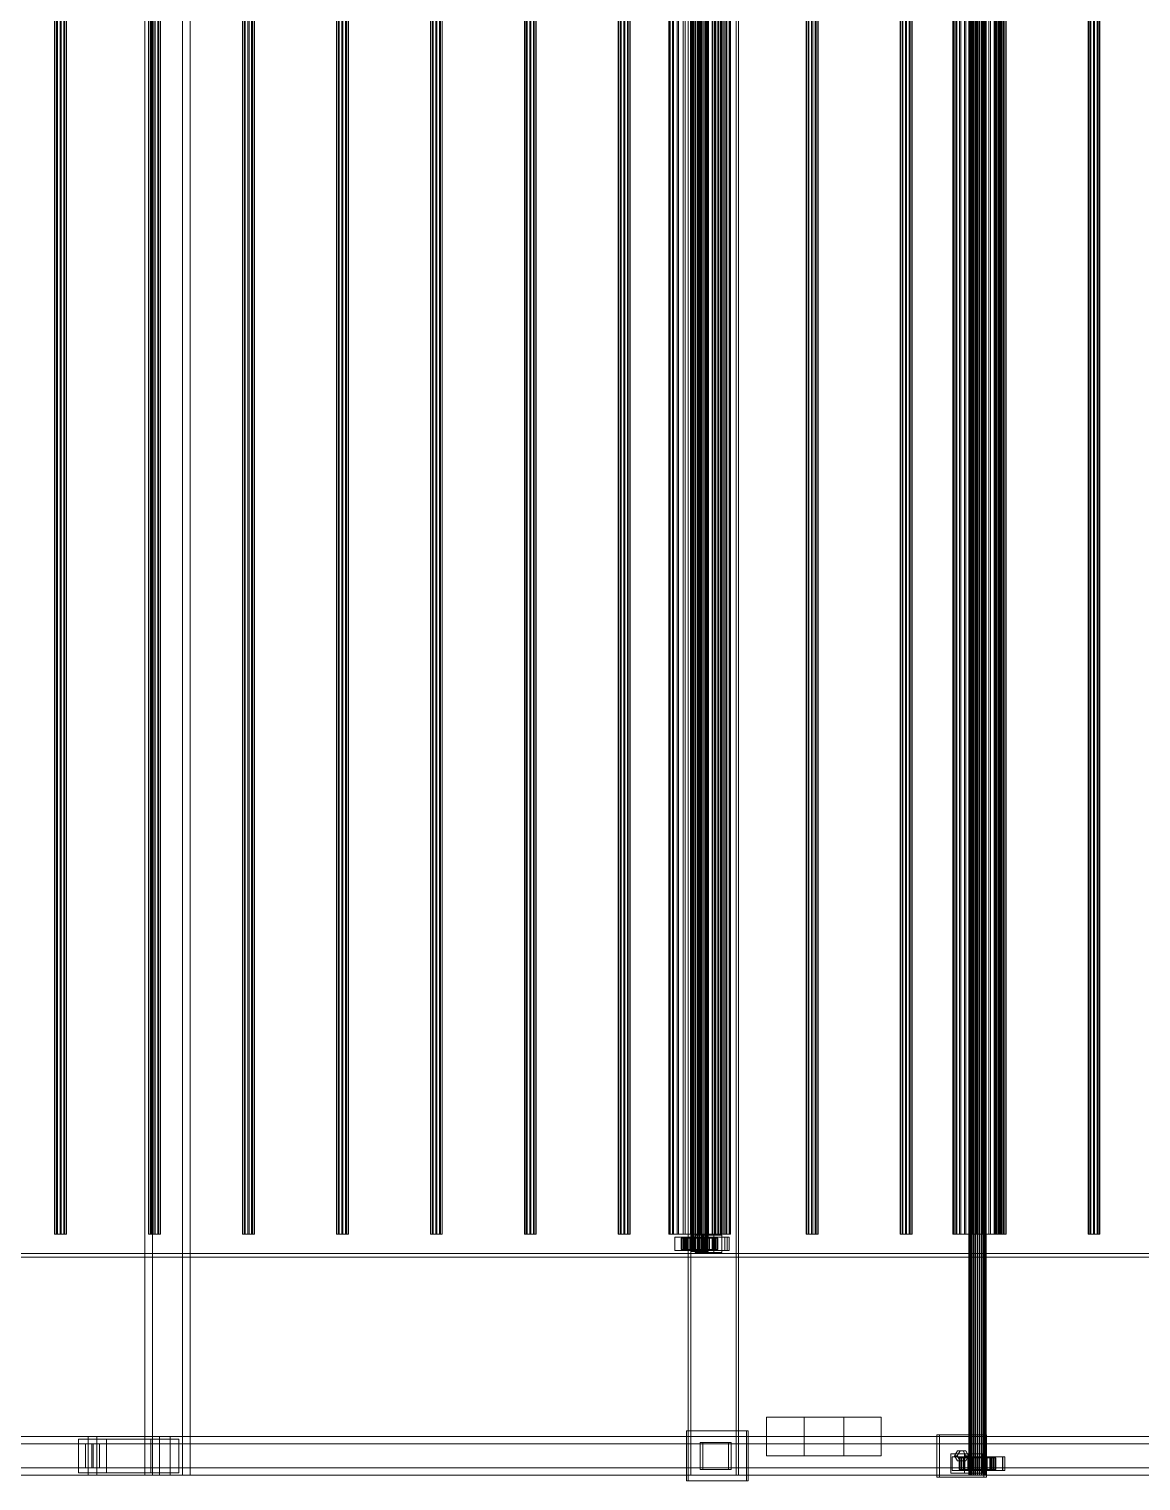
# Model space of a CAD drawing. Header units: millimetres. Extents: x -1970 to 59977, y -65068 to 6837.
# Drawn here: x 30891 to 32044, y -19506 to -18000 of the extents above; entities that cross this region are included whole.
import ezdxf

# ---------------------------------------------------------------- set-up
doc = ezdxf.new("R2010")
doc.units = ezdxf.units.MM
doc.layers.add('superior_C03', color=7, linetype='Continuous', lineweight=0)

msp = doc.modelspace()

# ---------------------------------------------------------------- linework, layer by layer
at = {"layer": 'superior_C03'}
for p, q in [((31010.966, -16500), (31010.966, -19500)), ((31018.826, -19500), (31018.826, -16500)), ((31049.944, -19500), (31049.944, -16500)), ((31057.805, -16500), (31057.805, -19500)), ((31574.598, -16500), (31574.598, -19500)), ((31577.293, -19500), (31577.293, -16500)), ((31624.101, -19500), (31624.101, -16500)), ((31626.796, -16500), (31626.796, -19500)), ((31865.5, -19500), (31865.5, -16500)), ((31865.724, -19500), (31865.724, -16500)), ((31865.889, -19500), (31865.889, -16500)), ((31866.546, -19500), (31866.546, -16500)), ((31866.864, -19500), (31866.864, -16500)), ((31867.91, -19500), (31867.91, -16500)), ((31868.359, -19500), (31868.359, -16500)), ((31869.722, -19500), (31869.722, -16500)), ((31870.272, -19500), (31870.272, -16500)), ((31871.86, -19500), (31871.86, -16500)), ((31872.473, -19500), (31872.473, -16500)), ((31874.177, -19500), (31874.177, -16500)), ((31874.812, -19500), (31874.812, -16500)), ((31876.515, -19500), (31876.515, -16500)), ((31877.129, -19500), (31877.129, -16500)), ((31878.716, -19500), (31878.716, -16500)), ((31879.266, -19500), (31879.266, -16500)), ((31880.63, -19500), (31880.63, -16500)), ((31881.079, -19500), (31881.079, -16500)), ((31882.125, -19500), (31882.125, -16500)), ((31882.442, -19500), (31882.442, -16500)), ((31883.1, -19500), (31883.1, -16500)), ((31883.264, -16500), (31883.264, -19500)), ((31883.489, -19500), (31883.489, -16500)), ((31577.33, -19268), (31577.33, -16732)), ((31577.554, -19268), (31577.554, -16732)), ((31577.718, -19268), (31577.718, -16732)), ((31578.376, -19268), (31578.376, -16732)), ((31578.694, -19268), (31578.694, -16732)), ((31579.74, -19268), (31579.74, -16732)), ((31580.189, -19268), (31580.189, -16732)), ((31581.552, -19268), (31581.552, -16732)), ((31582.102, -19268), (31582.102, -16732)), ((31583.69, -19268), (31583.69, -16732)), ((31584.303, -19268), (31584.303, -16732)), ((31586.007, -19268), (31586.007, -16732)), ((31586.642, -19268), (31586.642, -16732)), ((31588.345, -19268), (31588.345, -16732)), ((31588.959, -19268), (31588.959, -16732)), ((31590.546, -19268), (31590.546, -16732)), ((31591.096, -19268), (31591.096, -16732)), ((31592.46, -19268), (31592.46, -16732)), ((31592.909, -19268), (31592.909, -16732)), ((31593.955, -19268), (31593.955, -16732)), ((31594.272, -19268), (31594.272, -16732)), ((31594.93, -19268), (31594.93, -16732)), ((31595.094, -16732), (31595.094, -19268)), ((31595.319, -19268), (31595.319, -16732)), ((30917.291, -16750), (30917.291, -19250)), ((30917.634, -16750), (30917.634, -19250)), ((30919.311, -16750), (30919.311, -19250)), ((30920.21, -16750), (30920.21, -19250)), ((30922.923, -16750), (30922.923, -19250)), ((30924.034, -16750), (30924.034, -19250)), ((30926.747, -16750), (30926.747, -19250)), ((30927.646, -16750), (30927.646, -19250)), ((30929.323, -16750), (30929.323, -19250)), ((30929.666, -19250), (30929.666, -16750)), ((31014.736, -16750), (31014.736, -19250)), ((31015.08, -16750), (31015.08, -19250)), ((31016.756, -16750), (31016.756, -19250)), ((31017.656, -16750), (31017.656, -19250)), ((31020.368, -16750), (31020.368, -19250)), ((31021.48, -16750), (31021.48, -19250)), ((31024.192, -16750), (31024.192, -19250)), ((31025.092, -16750), (31025.092, -19250)), ((31026.768, -16750), (31026.768, -19250)), ((31027.112, -19250), (31027.112, -16750)), ((31112.182, -16750), (31112.182, -19250)), ((31112.525, -16750), (31112.525, -19250)), ((31114.202, -16750), (31114.202, -19250)), ((31115.101, -16750), (31115.101, -19250)), ((31117.814, -16750), (31117.814, -19250)), ((31118.926, -16750), (31118.926, -19250)), ((31121.638, -16750), (31121.638, -19250)), ((31122.538, -16750), (31122.538, -19250)), ((31124.214, -16750), (31124.214, -19250)), ((31124.558, -19250), (31124.558, -16750)), ((31209.628, -16750), (31209.628, -19250)), ((31209.971, -16750), (31209.971, -19250)), ((31211.648, -16750), (31211.648, -19250)), ((31212.547, -16750), (31212.547, -19250)), ((31215.259, -16750), (31215.259, -19250)), ((31216.371, -16750), (31216.371, -19250)), ((31219.084, -16750), (31219.084, -19250)), ((31219.983, -16750), (31219.983, -19250)), ((31221.66, -16750), (31221.66, -19250)), ((31222.003, -19250), (31222.003, -16750)), ((31307.073, -16750), (31307.073, -19250)), ((31307.417, -16750), (31307.417, -19250)), ((31309.093, -16750), (31309.093, -19250)), ((31309.993, -16750), (31309.993, -19250)), ((31312.705, -16750), (31312.705, -19250)), ((31313.817, -16750), (31313.817, -19250)), ((31316.529, -16750), (31316.529, -19250)), ((31317.429, -16750), (31317.429, -19250)), ((31319.105, -16750), (31319.105, -19250)), ((31319.449, -19250), (31319.449, -16750)), ((31404.519, -16750), (31404.519, -19250)), ((31404.862, -16750), (31404.862, -19250)), ((31406.539, -16750), (31406.539, -19250)), ((31407.438, -16750), (31407.438, -19250)), ((31410.151, -16750), (31410.151, -19250)), ((31411.263, -16750), (31411.263, -19250)), ((31413.975, -16750), (31413.975, -19250)), ((31414.874, -16750), (31414.874, -19250)), ((31416.551, -16750), (31416.551, -19250)), ((31416.894, -19250), (31416.894, -16750)), ((31501.965, -16750), (31501.965, -19250)), ((31502.308, -16750), (31502.308, -19250)), ((31503.984, -16750), (31503.984, -19250)), ((31504.884, -16750), (31504.884, -19250)), ((31507.596, -16750), (31507.596, -19250)), ((31508.708, -16750), (31508.708, -19250)), ((31511.421, -16750), (31511.421, -19250)), ((31512.32, -16750), (31512.32, -19250)), ((31513.997, -16750), (31513.997, -19250)), ((31514.34, -19250), (31514.34, -16750)), ((31554.344, -19250), (31554.344, -16750)), ((31555.142, -19250), (31555.142, -16750)), ((31555.726, -19250), (31555.726, -16750)), ((31558.064, -19250), (31558.064, -16750)), ((31559.193, -19250), (31559.193, -16750)), ((31562.913, -19250), (31562.913, -16750)), ((31564.509, -19250), (31564.509, -16750)), ((31569.356, -19250), (31569.356, -16750)), ((31571.312, -19250), (31571.312, -16750)), ((31576.957, -19250), (31576.957, -16750)), ((31579.138, -19250), (31579.138, -16750)), ((31585.195, -19250), (31585.195, -16750)), ((31587.453, -19250), (31587.453, -16750)), ((31593.511, -19250), (31593.511, -16750)), ((31595.692, -19250), (31595.692, -16750)), ((31599.41, -16750), (31599.41, -19250)), ((31599.754, -16750), (31599.754, -19250)), ((31601.336, -19250), (31601.336, -16750)), ((31601.43, -16750), (31601.43, -19250)), ((31602.33, -16750), (31602.33, -19250)), ((31603.292, -19250), (31603.292, -16750)), ((31605.042, -16750), (31605.042, -19250)), ((31606.154, -16750), (31606.154, -19250)), ((31608.139, -19250), (31608.139, -16750)), ((31608.866, -16750), (31608.866, -19250)), ((31609.736, -19250), (31609.736, -16750)), ((31609.766, -16750), (31609.766, -19250)), ((31611.442, -16750), (31611.442, -19250)), ((31611.786, -19250), (31611.786, -16750)), ((31613.455, -19250), (31613.455, -16750)), ((31614.584, -19250), (31614.584, -16750)), ((31616.922, -19250), (31616.922, -16750)), ((31617.507, -16750), (31617.507, -19250)), ((31618.304, -19250), (31618.304, -16750)), ((31696.856, -16750), (31696.856, -19250)), ((31697.199, -16750), (31697.199, -19250)), ((31698.876, -16750), (31698.876, -19250)), ((31699.775, -16750), (31699.775, -19250)), ((31702.488, -16750), (31702.488, -19250)), ((31703.599, -16750), (31703.599, -19250)), ((31706.312, -16750), (31706.312, -19250)), ((31707.211, -16750), (31707.211, -19250)), ((31708.888, -16750), (31708.888, -19250)), ((31709.231, -19250), (31709.231, -16750)), ((31794.301, -16750), (31794.301, -19250)), ((31794.645, -16750), (31794.645, -19250)), ((31796.321, -16750), (31796.321, -19250)), ((31797.221, -16750), (31797.221, -19250)), ((31799.933, -16750), (31799.933, -19250)), ((31801.045, -16750), (31801.045, -19250)), ((31803.758, -16750), (31803.758, -19250)), ((31804.657, -16750), (31804.657, -19250)), ((31806.334, -16750), (31806.334, -19250)), ((31806.677, -19250), (31806.677, -16750)), ((31849.11, -19250), (31849.11, -16750)), ((31849.743, -19250), (31849.743, -16750)), ((31850.207, -19250), (31850.207, -16750)), ((31852.063, -19250), (31852.063, -16750)), ((31852.959, -19250), (31852.959, -16750)), ((31855.911, -19250), (31855.911, -16750)), ((31857.179, -19250), (31857.179, -16750)), ((31861.026, -19250), (31861.026, -16750)), ((31862.578, -19250), (31862.578, -16750)), ((31867.059, -19250), (31867.059, -16750)), ((31868.79, -19250), (31868.79, -16750)), ((31873.598, -19250), (31873.598, -16750)), ((31875.39, -19250), (31875.39, -16750)), ((31880.199, -19250), (31880.199, -16750)), ((31881.93, -19250), (31881.93, -16750)), ((31886.41, -19250), (31886.41, -16750)), ((31887.963, -19250), (31887.963, -16750)), ((31891.747, -16750), (31891.747, -19250)), ((31891.81, -19250), (31891.81, -16750)), ((31892.091, -16750), (31892.091, -19250)), ((31893.077, -19250), (31893.077, -16750)), ((31893.767, -16750), (31893.767, -19250)), ((31894.667, -16750), (31894.667, -19250)), ((31896.03, -19250), (31896.03, -16750)), ((31896.926, -19250), (31896.926, -16750)), ((31897.379, -16750), (31897.379, -19250)), ((31898.491, -16750), (31898.491, -19250)), ((31898.782, -19250), (31898.782, -16750)), ((31899.245, -16750), (31899.245, -19250)), ((31899.878, -19250), (31899.878, -16750)), ((31901.203, -16750), (31901.203, -19250)), ((31902.103, -16750), (31902.103, -19250)), ((31903.779, -16750), (31903.779, -19250)), ((31904.123, -19250), (31904.123, -16750)), ((31989.193, -16750), (31989.193, -19250)), ((31989.536, -16750), (31989.536, -19250)), ((31991.213, -16750), (31991.213, -19250)), ((31992.112, -16750), (31992.112, -19250)), ((31994.825, -16750), (31994.825, -19250)), ((31995.936, -16750), (31995.936, -19250)), ((31998.649, -16750), (31998.649, -19250)), ((31999.548, -16750), (31999.548, -19250)), ((32001.225, -16750), (32001.225, -19250)), ((32001.568, -19250), (32001.568, -16750)), ((30917.634, -19250), (30917.291, -19250)), ((30917.291, -19250), (30919.311, -19250)), ((30920.21, -19250), (30917.634, -19250)), ((30919.311, -19250), (30922.923, -19250)), ((30924.034, -19250), (30920.21, -19250)), ((30922.923, -19250), (30926.747, -19250)), ((30927.646, -19250), (30924.034, -19250)), ((30926.747, -19250), (30929.323, -19250)), ((30929.666, -19250), (30927.646, -19250)), ((30929.323, -19250), (30929.666, -19250)), ((31015.08, -19250), (31014.736, -19250)), ((31014.736, -19250), (31016.756, -19250)), ((31017.656, -19250), (31015.08, -19250)), ((31016.756, -19250), (31020.368, -19250)), ((31021.48, -19250), (31017.656, -19250)), ((31020.368, -19250), (31024.192, -19250)), ((31025.092, -19250), (31021.48, -19250)), ((31024.192, -19250), (31026.768, -19250)), ((31027.112, -19250), (31025.092, -19250)), ((31026.768, -19250), (31027.112, -19250)), ((31112.525, -19250), (31112.182, -19250)), ((31112.182, -19250), (31114.202, -19250)), ((31115.101, -19250), (31112.525, -19250)), ((31114.202, -19250), (31117.814, -19250)), ((31118.926, -19250), (31115.101, -19250)), ((31117.814, -19250), (31121.638, -19250)), ((31122.538, -19250), (31118.926, -19250)), ((31121.638, -19250), (31124.214, -19250)), ((31124.558, -19250), (31122.538, -19250)), ((31124.214, -19250), (31124.558, -19250)), ((31209.971, -19250), (31209.628, -19250)), ((31209.628, -19250), (31211.648, -19250)), ((31212.547, -19250), (31209.971, -19250)), ((31211.648, -19250), (31215.259, -19250)), ((31216.371, -19250), (31212.547, -19250)), ((31215.259, -19250), (31219.084, -19250)), ((31219.983, -19250), (31216.371, -19250)), ((31219.084, -19250), (31221.66, -19250)), ((31222.003, -19250), (31219.983, -19250)), ((31221.66, -19250), (31222.003, -19250)), ((31307.417, -19250), (31307.073, -19250)), ((31307.073, -19250), (31309.093, -19250)), ((31309.993, -19250), (31307.417, -19250)), ((31309.093, -19250), (31312.705, -19250)), ((31313.817, -19250), (31309.993, -19250)), ((31312.705, -19250), (31316.529, -19250)), ((31317.429, -19250), (31313.817, -19250)), ((31316.529, -19250), (31319.105, -19250)), ((31319.449, -19250), (31317.429, -19250)), ((31319.105, -19250), (31319.449, -19250)), ((31404.862, -19250), (31404.519, -19250)), ((31404.519, -19250), (31406.539, -19250)), ((31407.438, -19250), (31404.862, -19250)), ((31406.539, -19250), (31410.151, -19250)), ((31411.263, -19250), (31407.438, -19250)), ((31410.151, -19250), (31413.975, -19250)), ((31414.874, -19250), (31411.263, -19250)), ((31413.975, -19250), (31416.551, -19250)), ((31416.894, -19250), (31414.874, -19250)), ((31416.551, -19250), (31416.894, -19250)), ((31502.308, -19250), (31501.965, -19250)), ((31501.965, -19250), (31503.984, -19250)), ((31504.884, -19250), (31502.308, -19250)), ((31503.984, -19250), (31507.596, -19250)), ((31508.708, -19250), (31504.884, -19250)), ((31507.596, -19250), (31511.421, -19250)), ((31512.32, -19250), (31508.708, -19250)), ((31511.421, -19250), (31513.997, -19250)), ((31514.34, -19250), (31512.32, -19250)), ((31513.997, -19250), (31514.34, -19250)), ((31555.142, -19250), (31554.344, -19250)), ((31554.344, -19250), (31555.726, -19250)), ((31558.064, -19250), (31555.142, -19250)), ((31555.726, -19250), (31559.193, -19250)), ((31562.913, -19250), (31558.064, -19250)), ((31559.193, -19250), (31564.509, -19250)), ((31570.44, -19253), (31560.695, -19253)), ((31560.695, -19253), (31560.695, -19267)), ((31571.475, -19253), (31560.695, -19253)), ((31569.356, -19250), (31562.913, -19250)), ((31564.509, -19250), (31571.312, -19250)), ((31568.157, -19254), (31567.336, -19254)), ((31567.336, -19254), (31577.33, -19254)), ((31567.336, -19266), (31567.336, -19254)), ((31567.336, -19254), (31567.81, -19254)), ((31567.81, -19254), (31577.554, -19254)), ((31567.81, -19266), (31567.81, -19254)), ((31567.81, -19254), (31569.545, -19254)), ((31614.876, -19253), (31568.103, -19253)), ((31568.103, -19253), (31568.103, -19267)), ((31570.348, -19253), (31568.103, -19253)), ((31570.215, -19254), (31568.157, -19254)), ((31568.157, -19254), (31577.718, -19254)), ((31568.157, -19266), (31568.157, -19254)), ((31576.957, -19250), (31569.356, -19250)), ((31569.545, -19254), (31578.376, -19254)), ((31569.545, -19266), (31569.545, -19254)), ((31569.545, -19254), (31572.424, -19254)), ((31573.372, -19254), (31570.215, -19254)), ((31570.215, -19254), (31578.694, -19254)), ((31570.215, -19266), (31570.215, -19254)), ((31570.348, -19267), (31570.348, -19253)), ((31570.348, -19253), (31617.122, -19253)), ((31570.44, -19267), (31570.44, -19253)), ((31570.44, -19253), (31581.22, -19253)), ((31571.312, -19250), (31579.138, -19250)), ((31571.475, -19267), (31571.475, -19253)), ((31571.475, -19253), (31581.22, -19253)), ((31572.424, -19254), (31579.74, -19254)), ((31572.424, -19266), (31572.424, -19254)), ((31572.424, -19254), (31576.25, -19254)), ((31577.411, -19254), (31573.372, -19254)), ((31573.372, -19254), (31580.189, -19254)), ((31573.372, -19266), (31573.372, -19254)), ((31576.25, -19254), (31581.552, -19254)), ((31576.25, -19266), (31576.25, -19254)), ((31576.25, -19254), (31580.762, -19254)), ((31585.195, -19250), (31576.957, -19250)), ((31577.33, -19254), (31577.718, -19254)), ((31577.33, -19254), (31577.33, -19266)), ((31577.554, -19254), (31577.33, -19254)), ((31582.057, -19254), (31577.411, -19254)), ((31577.411, -19254), (31582.102, -19254)), ((31577.411, -19266), (31577.411, -19254)), ((31577.554, -19254), (31577.554, -19266)), ((31578.376, -19254), (31577.554, -19254)), ((31577.718, -19254), (31578.694, -19254)), ((31577.718, -19254), (31577.718, -19266)), ((31578.376, -19254), (31578.376, -19266)), ((31579.74, -19254), (31578.376, -19254)), ((31578.694, -19254), (31580.189, -19254)), ((31578.694, -19254), (31578.694, -19266)), ((31579.138, -19250), (31587.453, -19250)), ((31579.74, -19254), (31579.74, -19266)), ((31581.552, -19254), (31579.74, -19254)), ((31580.189, -19254), (31582.102, -19254)), ((31580.189, -19254), (31580.189, -19266)), ((31580.762, -19254), (31583.69, -19254)), ((31580.762, -19266), (31580.762, -19254)), ((31580.762, -19254), (31585.654, -19254)), ((31581.22, -19253), (31581.22, -19267)), ((31581.552, -19254), (31581.552, -19266)), ((31583.69, -19254), (31581.552, -19254)), ((31601.234, -19251), (31581.745, -19251)), ((31581.745, -19251), (31581.745, -19269)), ((31589.83, -19251), (31581.745, -19251)), ((31586.995, -19254), (31582.057, -19254)), ((31582.057, -19254), (31584.303, -19254)), ((31582.057, -19266), (31582.057, -19254)), ((31582.102, -19254), (31584.303, -19254)), ((31582.102, -19254), (31582.102, -19266)), ((31583.69, -19254), (31583.69, -19266)), ((31586.007, -19254), (31583.69, -19254)), ((31584.303, -19254), (31586.642, -19254)), ((31584.303, -19254), (31584.303, -19266)), ((31593.511, -19250), (31585.195, -19250)), ((31585.654, -19254), (31586.007, -19254)), ((31585.654, -19266), (31585.654, -19254)), ((31585.654, -19254), (31590.591, -19254)), ((31586.007, -19254), (31586.007, -19266)), ((31588.345, -19254), (31586.007, -19254)), ((31586.995, -19254), (31586.642, -19254)), ((31586.642, -19254), (31588.959, -19254)), ((31586.642, -19254), (31586.642, -19266)), ((31591.886, -19254), (31586.995, -19254)), ((31586.995, -19266), (31586.995, -19254)), ((31587.453, -19250), (31595.692, -19250)), ((31590.591, -19254), (31588.345, -19254)), ((31588.345, -19254), (31588.345, -19266)), ((31590.546, -19254), (31588.345, -19254)), ((31591.886, -19254), (31588.959, -19254)), ((31588.959, -19254), (31591.096, -19254)), ((31588.959, -19254), (31588.959, -19266)), ((31589.83, -19269), (31589.83, -19251)), ((31589.83, -19251), (31609.319, -19251)), ((31595.238, -19254), (31590.546, -19254)), ((31590.546, -19254), (31590.546, -19266)), ((31592.46, -19254), (31590.546, -19254)), ((31590.591, -19266), (31590.591, -19254)), ((31590.591, -19254), (31595.238, -19254)), ((31596.399, -19254), (31591.096, -19254)), ((31591.096, -19254), (31592.909, -19254)), ((31591.096, -19254), (31591.096, -19266)), ((31601.623, -19253), (31591.878, -19253)), ((31591.878, -19253), (31591.878, -19267)), ((31602.658, -19253), (31591.878, -19253)), ((31596.399, -19254), (31591.886, -19254)), ((31591.886, -19266), (31591.886, -19254)), ((31599.277, -19254), (31592.46, -19254)), ((31592.46, -19254), (31592.46, -19266)), ((31593.955, -19254), (31592.46, -19254)), ((31600.225, -19254), (31592.909, -19254)), ((31592.909, -19254), (31594.272, -19254)), ((31592.909, -19254), (31592.909, -19266)), ((31601.336, -19250), (31593.511, -19250)), ((31602.433, -19254), (31593.955, -19254)), ((31593.955, -19254), (31593.955, -19266)), ((31594.93, -19254), (31593.955, -19254)), ((31603.104, -19254), (31594.272, -19254)), ((31594.272, -19254), (31595.094, -19254)), ((31594.272, -19254), (31594.272, -19266)), ((31604.492, -19254), (31594.93, -19254)), ((31594.93, -19254), (31594.93, -19266)), ((31595.319, -19254), (31594.93, -19254)), ((31595.094, -19254), (31604.839, -19254)), ((31595.094, -19266), (31595.094, -19254)), ((31595.094, -19254), (31595.319, -19254)), ((31595.238, -19266), (31595.238, -19254)), ((31595.238, -19254), (31599.277, -19254)), ((31605.312, -19254), (31595.319, -19254)), ((31595.319, -19254), (31595.319, -19266)), ((31595.692, -19250), (31603.292, -19250)), ((31600.225, -19254), (31596.399, -19254)), ((31596.399, -19266), (31596.399, -19254)), ((31599.277, -19266), (31599.277, -19254)), ((31599.277, -19254), (31602.433, -19254)), ((31599.754, -19250), (31599.41, -19250)), ((31599.41, -19250), (31601.43, -19250)), ((31602.33, -19250), (31599.754, -19250)), ((31603.104, -19254), (31600.225, -19254)), ((31600.225, -19266), (31600.225, -19254)), ((31601.234, -19269), (31601.234, -19251)), ((31601.234, -19251), (31609.319, -19251)), ((31608.139, -19250), (31601.336, -19250)), ((31601.43, -19250), (31605.042, -19250)), ((31601.623, -19267), (31601.623, -19253)), ((31601.623, -19253), (31612.402, -19253)), ((31606.154, -19250), (31602.33, -19250)), ((31602.433, -19266), (31602.433, -19254)), ((31602.433, -19254), (31604.492, -19254)), ((31602.658, -19267), (31602.658, -19253)), ((31602.658, -19253), (31612.402, -19253)), ((31604.839, -19254), (31603.104, -19254)), ((31603.104, -19266), (31603.104, -19254)), ((31603.292, -19250), (31609.736, -19250)), ((31604.492, -19266), (31604.492, -19254)), ((31604.492, -19254), (31605.312, -19254)), ((31604.839, -19254), (31604.839, -19266)), ((31605.312, -19254), (31604.839, -19254)), ((31605.042, -19250), (31608.866, -19250)), ((31605.312, -19266), (31605.312, -19254)), ((31609.766, -19250), (31606.154, -19250)), ((31613.455, -19250), (31608.139, -19250)), ((31608.866, -19250), (31611.442, -19250)), ((31609.319, -19251), (31609.319, -19269)), ((31609.736, -19250), (31614.584, -19250)), ((31611.786, -19250), (31609.766, -19250)), ((31611.442, -19250), (31611.786, -19250)), ((31612.402, -19253), (31612.402, -19267)), ((31616.922, -19250), (31613.455, -19250)), ((31614.584, -19250), (31617.507, -19250)), ((31614.876, -19267), (31614.876, -19253)), ((31614.876, -19253), (31617.122, -19253)), ((31618.304, -19250), (31616.922, -19250)), ((31617.122, -19253), (31617.122, -19267)), ((31617.507, -19250), (31618.304, -19250)), ((31697.199, -19250), (31696.856, -19250)), ((31696.856, -19250), (31698.876, -19250)), ((31699.775, -19250), (31697.199, -19250)), ((31698.876, -19250), (31702.488, -19250)), ((31703.599, -19250), (31699.775, -19250)), ((31702.488, -19250), (31706.312, -19250)), ((31707.211, -19250), (31703.599, -19250)), ((31706.312, -19250), (31708.888, -19250)), ((31709.231, -19250), (31707.211, -19250)), ((31708.888, -19250), (31709.231, -19250)), ((31794.645, -19250), (31794.301, -19250)), ((31794.301, -19250), (31796.321, -19250)), ((31797.221, -19250), (31794.645, -19250)), ((31796.321, -19250), (31799.933, -19250)), ((31801.045, -19250), (31797.221, -19250)), ((31799.933, -19250), (31803.758, -19250)), ((31804.657, -19250), (31801.045, -19250)), ((31803.758, -19250), (31806.334, -19250)), ((31806.677, -19250), (31804.657, -19250)), ((31806.334, -19250), (31806.677, -19250)), ((31849.743, -19250), (31849.11, -19250)), ((31849.11, -19250), (31850.207, -19250)), ((31852.063, -19250), (31849.743, -19250)), ((31850.207, -19250), (31852.959, -19250)), ((31855.911, -19250), (31852.063, -19250)), ((31852.959, -19250), (31857.179, -19250)), ((31861.026, -19250), (31855.911, -19250)), ((31857.179, -19250), (31862.578, -19250)), ((31867.059, -19250), (31861.026, -19250)), ((31862.578, -19250), (31868.79, -19250)), ((31873.598, -19250), (31867.059, -19250)), ((31868.79, -19250), (31875.39, -19250)), ((31880.199, -19250), (31873.598, -19250)), ((31875.39, -19250), (31881.93, -19250)), ((31886.41, -19250), (31880.199, -19250)), ((31881.93, -19250), (31887.963, -19250)), ((31891.81, -19250), (31886.41, -19250)), ((31887.963, -19250), (31893.077, -19250)), ((31892.091, -19250), (31891.747, -19250)), ((31891.747, -19250), (31893.767, -19250)), ((31896.03, -19250), (31891.81, -19250)), ((31894.667, -19250), (31892.091, -19250)), ((31893.077, -19250), (31896.926, -19250)), ((31893.767, -19250), (31897.379, -19250)), ((31898.491, -19250), (31894.667, -19250)), ((31898.782, -19250), (31896.03, -19250)), ((31896.926, -19250), (31899.245, -19250)), ((31897.379, -19250), (31901.203, -19250)), ((31902.103, -19250), (31898.491, -19250)), ((31899.878, -19250), (31898.782, -19250)), ((31899.245, -19250), (31899.878, -19250)), ((31901.203, -19250), (31903.779, -19250)), ((31904.123, -19250), (31902.103, -19250)), ((31903.779, -19250), (31904.123, -19250)), ((31989.536, -19250), (31989.193, -19250)), ((31989.193, -19250), (31991.213, -19250)), ((31992.112, -19250), (31989.536, -19250)), ((31991.213, -19250), (31994.825, -19250)), ((31995.936, -19250), (31992.112, -19250)), ((31994.825, -19250), (31998.649, -19250)), ((31999.548, -19250), (31995.936, -19250)), ((31998.649, -19250), (32001.225, -19250)), ((32001.568, -19250), (31999.548, -19250)), ((32001.225, -19250), (32001.568, -19250)), ((38691.362, -19270), (27582.557, -19270)), ((27582.557, -19274), (38691.362, -19274)), ((27583.456, -19270), (38692.26, -19270)), ((27611.752, -19270), (38720.557, -19270)), ((38720.557, -19274), (27611.752, -19274)), ((31560.695, -19267), (31570.44, -19267)), ((31560.695, -19267), (31571.475, -19267)), ((31577.33, -19266), (31567.336, -19266)), ((31567.336, -19266), (31568.157, -19266)), ((31567.81, -19266), (31567.336, -19266)), ((31577.554, -19266), (31567.81, -19266)), ((31569.545, -19266), (31567.81, -19266)), ((31568.103, -19267), (31614.876, -19267)), ((31568.103, -19267), (31570.348, -19267)), ((31577.718, -19266), (31568.157, -19266)), ((31568.157, -19266), (31570.215, -19266)), ((31578.376, -19266), (31569.545, -19266)), ((31572.424, -19266), (31569.545, -19266)), ((31578.694, -19266), (31570.215, -19266)), ((31570.215, -19266), (31573.372, -19266)), ((31617.122, -19267), (31570.348, -19267)), ((31581.22, -19267), (31570.44, -19267)), ((31581.22, -19267), (31571.475, -19267)), ((31579.74, -19266), (31572.424, -19266)), ((31576.25, -19266), (31572.424, -19266)), ((31580.189, -19266), (31573.372, -19266)), ((31573.372, -19266), (31577.411, -19266)), ((31581.552, -19266), (31576.25, -19266)), ((31580.762, -19266), (31576.25, -19266)), ((31577.718, -19266), (31577.33, -19266)), ((31577.33, -19266), (31577.554, -19266)), ((31577.554, -19268), (31577.33, -19268)), ((31577.33, -19268), (31577.718, -19268)), ((31582.102, -19266), (31577.411, -19266)), ((31577.411, -19266), (31582.057, -19266)), ((31577.554, -19266), (31578.376, -19266)), ((31578.376, -19268), (31577.554, -19268)), ((31578.694, -19266), (31577.718, -19266)), ((31577.718, -19268), (31578.694, -19268)), ((31578.376, -19266), (31579.74, -19266)), ((31579.74, -19268), (31578.376, -19268)), ((31580.189, -19266), (31578.694, -19266)), ((31578.694, -19268), (31580.189, -19268)), ((31579.74, -19266), (31581.552, -19266)), ((31581.552, -19268), (31579.74, -19268)), ((31582.102, -19266), (31580.189, -19266)), ((31580.189, -19268), (31582.102, -19268)), ((31583.69, -19266), (31580.762, -19266)), ((31585.654, -19266), (31580.762, -19266)), ((31581.552, -19266), (31583.69, -19266)), ((31583.69, -19268), (31581.552, -19268)), ((31581.745, -19269), (31601.234, -19269)), ((31589.83, -19269), (31581.745, -19269)), ((31584.303, -19266), (31582.057, -19266)), ((31582.057, -19266), (31586.995, -19266)), ((31584.303, -19266), (31582.102, -19266)), ((31582.102, -19268), (31584.303, -19268)), ((31583.69, -19266), (31586.007, -19266)), ((31586.007, -19268), (31583.69, -19268)), ((31586.642, -19266), (31584.303, -19266)), ((31584.303, -19268), (31586.642, -19268)), ((31586.007, -19266), (31585.654, -19266)), ((31590.591, -19266), (31585.654, -19266)), ((31586.007, -19266), (31588.345, -19266)), ((31588.345, -19268), (31586.007, -19268)), ((31588.959, -19266), (31586.642, -19266)), ((31586.642, -19266), (31586.995, -19266)), ((31586.642, -19268), (31588.959, -19268)), ((31586.995, -19266), (31591.886, -19266)), ((31588.345, -19266), (31590.591, -19266)), ((31588.345, -19266), (31590.546, -19266)), ((31590.546, -19268), (31588.345, -19268)), ((31591.096, -19266), (31588.959, -19266)), ((31588.959, -19266), (31591.886, -19266)), ((31588.959, -19268), (31591.096, -19268)), ((31609.319, -19269), (31589.83, -19269)), ((31590.546, -19266), (31595.238, -19266)), ((31590.546, -19266), (31592.46, -19266)), ((31592.46, -19268), (31590.546, -19268)), ((31595.238, -19266), (31590.591, -19266)), ((31592.909, -19266), (31591.096, -19266)), ((31591.096, -19266), (31596.399, -19266)), ((31591.096, -19268), (31592.909, -19268)), ((31591.878, -19267), (31601.623, -19267)), ((31591.878, -19267), (31602.658, -19267)), ((31591.886, -19266), (31596.399, -19266)), ((31592.46, -19266), (31599.277, -19266)), ((31592.46, -19266), (31593.955, -19266)), ((31593.955, -19268), (31592.46, -19268)), ((31594.272, -19266), (31592.909, -19266)), ((31592.909, -19266), (31600.225, -19266)), ((31592.909, -19268), (31594.272, -19268)), ((31593.955, -19266), (31602.433, -19266)), ((31593.955, -19266), (31594.93, -19266)), ((31594.93, -19268), (31593.955, -19268)), ((31595.094, -19266), (31594.272, -19266)), ((31594.272, -19266), (31603.104, -19266)), ((31594.272, -19268), (31595.094, -19268)), ((31594.93, -19266), (31604.492, -19266)), ((31594.93, -19266), (31595.319, -19266)), ((31595.319, -19268), (31594.93, -19268)), ((31604.839, -19266), (31595.094, -19266)), ((31595.319, -19266), (31595.094, -19266)), ((31595.094, -19268), (31595.319, -19268)), ((31599.277, -19266), (31595.238, -19266)), ((31595.319, -19266), (31605.312, -19266)), ((31596.399, -19266), (31600.225, -19266)), ((31602.433, -19266), (31599.277, -19266)), ((31600.225, -19266), (31603.104, -19266)), ((31609.319, -19269), (31601.234, -19269)), ((31612.402, -19267), (31601.623, -19267)), ((31604.492, -19266), (31602.433, -19266)), ((31612.402, -19267), (31602.658, -19267)), ((31603.104, -19266), (31604.839, -19266)), ((31605.312, -19266), (31604.492, -19266)), ((31604.839, -19266), (31605.312, -19266)), ((31617.122, -19267), (31614.876, -19267)), ((31694.764, -19440), (31655.786, -19440)), ((31655.786, -19440), (31655.786, -19480)), ((31735.735, -19440), (31655.786, -19440)), ((31694.764, -19480), (31694.764, -19440)), ((31694.764, -19440), (31774.713, -19440)), ((31735.735, -19480), (31735.735, -19440)), ((31735.735, -19440), (31774.713, -19440)), ((31774.713, -19440), (31774.713, -19480)), ((31635.024, -19454), (31572.659, -19454)), ((31572.659, -19454), (31572.659, -19506)), ((31574.455, -19454), (31572.659, -19454)), ((31574.455, -19506), (31574.455, -19454)), ((31574.455, -19454), (31636.82, -19454)), ((31635.024, -19506), (31635.024, -19454)), ((31635.024, -19454), (31636.82, -19454)), ((31636.82, -19454), (31636.82, -19506)), ((30952.078, -19460), (29782.73, -19460)), ((29791.713, -19460), (30961.061, -19460)), ((30949.405, -19467.5), (29855.066, -19467.5)), ((31025.964, -19460), (29856.616, -19460)), ((29867.845, -19460), (31037.193, -19460)), ((29869.395, -19467.5), (30963.734, -19467.5)), ((30971.187, -19462.5), (30941.953, -19462.5)), ((30941.953, -19462.5), (30941.953, -19497.5)), ((31016.961, -19462.5), (30941.953, -19462.5)), ((30949.405, -19467.5), (30949.405, -19492.5)), ((30963.734, -19467.5), (30949.405, -19467.5)), ((30952.078, -19460), (30952.078, -19500)), ((30961.061, -19460), (30952.078, -19460)), ((32121.426, -19460), (30952.078, -19460)), ((30957.244, -19467.5), (30955.896, -19467.5)), ((30955.896, -19467.5), (30955.896, -19492.5)), ((30955.896, -19467.5), (32200.252, -19467.5)), ((30957.244, -19492.5), (30957.244, -19467.5)), ((32201.6, -19467.5), (30957.244, -19467.5)), ((30961.061, -19500), (30961.061, -19460)), ((30961.061, -19460), (32130.409, -19460)), ((30963.734, -19492.5), (30963.734, -19467.5)), ((30971.187, -19497.5), (30971.187, -19462.5)), ((30971.187, -19462.5), (31046.195, -19462.5)), ((31016.961, -19497.5), (31016.961, -19462.5)), ((31016.961, -19462.5), (31046.195, -19462.5)), ((31025.964, -19460), (31025.964, -19500)), ((31037.193, -19460), (31025.964, -19460)), ((32195.312, -19460), (31025.964, -19460)), ((31037.193, -19500), (31037.193, -19460)), ((31037.193, -19460), (32206.54, -19460)), ((31046.195, -19462.5), (31046.195, -19497.5)), ((31616.212, -19466), (31586.979, -19466)), ((31586.979, -19466), (31586.979, -19494)), ((31589.673, -19466), (31586.979, -19466)), ((31589.673, -19494), (31589.673, -19466)), ((31589.673, -19466), (31618.907, -19466)), ((31616.212, -19494), (31616.212, -19466)), ((31616.212, -19466), (31618.907, -19466)), ((31618.907, -19466), (31618.907, -19494)), ((31881.024, -19458), (31832.302, -19458)), ((31832.302, -19458), (31832.302, -19502)), ((31834.996, -19458), (31832.302, -19458)), ((31834.996, -19502), (31834.996, -19458)), ((31834.996, -19458), (31883.719, -19458)), ((31881.024, -19502), (31881.024, -19458)), ((31881.024, -19458), (31883.719, -19458)), ((31883.719, -19458), (31883.719, -19502)), ((31655.786, -19480), (31694.764, -19480)), ((31655.786, -19480), (31735.735, -19480)), ((31774.713, -19480), (31694.764, -19480)), ((31774.713, -19480), (31735.735, -19480)), ((31866.407, -19478), (31846.918, -19478)), ((31846.918, -19478), (31846.918, -19498)), ((31860.932, -19478), (31846.918, -19478)), ((31860.034, -19481), (31848.34, -19481)), ((31848.34, -19481), (31848.34, -19495)), ((31857.772, -19481), (31848.34, -19481)), ((31850.816, -19480), (31853.74, -19474.804)), ((31853.74, -19485.196), (31850.816, -19480)), ((31850.816, -19480), (31853.511, -19480)), ((31856.434, -19474.804), (31853.511, -19480)), ((31853.511, -19480), (31856.434, -19485.196)), ((31853.74, -19474.804), (31859.586, -19474.804)), ((31856.434, -19474.804), (31853.74, -19474.804)), ((31859.586, -19485.196), (31853.74, -19485.196)), ((31856.434, -19485.196), (31853.74, -19485.196)), ((31856.327, -19482), (31855.506, -19482)), ((31855.506, -19482), (31865.5, -19482)), ((31855.506, -19494), (31855.506, -19482)), ((31855.506, -19482), (31855.98, -19482)), ((31855.98, -19482), (31865.724, -19482)), ((31855.98, -19494), (31855.98, -19482)), ((31855.98, -19482), (31857.715, -19482)), ((31900.949, -19481), (31856.124, -19481)), ((31856.124, -19481), (31856.124, -19495)), ((31857.921, -19481), (31856.124, -19481)), ((31858.385, -19482), (31856.327, -19482)), ((31856.327, -19482), (31865.889, -19482)), ((31856.327, -19494), (31856.327, -19482)), ((31862.281, -19474.804), (31856.434, -19474.804)), ((31856.434, -19485.196), (31862.281, -19485.196)), ((31857.715, -19482), (31866.546, -19482)), ((31857.715, -19494), (31857.715, -19482)), ((31857.715, -19482), (31860.594, -19482)), ((31857.772, -19495), (31857.772, -19481)), ((31857.772, -19481), (31869.466, -19481)), ((31857.921, -19495), (31857.921, -19481)), ((31857.921, -19481), (31902.746, -19481)), ((31861.542, -19482), (31858.385, -19482)), ((31858.385, -19482), (31866.864, -19482)), ((31858.385, -19494), (31858.385, -19482)), ((31859.586, -19474.804), (31862.51, -19480)), ((31862.281, -19474.804), (31859.586, -19474.804)), ((31862.51, -19480), (31859.586, -19485.196)), ((31862.281, -19485.196), (31859.586, -19485.196)), ((31860.034, -19495), (31860.034, -19481)), ((31860.034, -19481), (31869.466, -19481)), ((31860.594, -19482), (31867.91, -19482)), ((31860.594, -19494), (31860.594, -19482)), ((31860.594, -19482), (31864.42, -19482)), ((31860.932, -19498), (31860.932, -19478)), ((31860.932, -19478), (31880.421, -19478)), ((31865.581, -19482), (31861.542, -19482)), ((31861.542, -19482), (31868.359, -19482)), ((31861.542, -19494), (31861.542, -19482)), ((31865.205, -19480), (31862.281, -19474.804)), ((31862.281, -19485.196), (31865.205, -19480)), ((31865.205, -19480), (31862.51, -19480)), ((31864.42, -19482), (31869.722, -19482)), ((31864.42, -19494), (31864.42, -19482)), ((31864.42, -19482), (31868.932, -19482)), ((31865.5, -19482), (31865.889, -19482)), ((31865.5, -19482), (31865.5, -19494)), ((31865.724, -19482), (31865.5, -19482)), ((31870.227, -19482), (31865.581, -19482)), ((31865.581, -19482), (31870.272, -19482)), ((31865.581, -19494), (31865.581, -19482)), ((31865.724, -19482), (31865.724, -19494)), ((31866.546, -19482), (31865.724, -19482)), ((31865.889, -19482), (31866.864, -19482)), ((31865.889, -19482), (31865.889, -19494)), ((31866.407, -19498), (31866.407, -19478)), ((31866.407, -19478), (31880.421, -19478)), ((31866.546, -19482), (31866.546, -19494)), ((31867.91, -19482), (31866.546, -19482)), ((31866.864, -19482), (31868.359, -19482)), ((31866.864, -19482), (31866.864, -19494)), ((31867.91, -19482), (31867.91, -19494)), ((31869.722, -19482), (31867.91, -19482)), ((31868.359, -19482), (31870.272, -19482)), ((31868.359, -19482), (31868.359, -19494)), ((31868.932, -19482), (31871.86, -19482)), ((31868.932, -19494), (31868.932, -19482)), ((31868.932, -19482), (31873.824, -19482)), ((31869.466, -19481), (31869.466, -19495)), ((31869.722, -19482), (31869.722, -19494)), ((31871.86, -19482), (31869.722, -19482)), ((31875.165, -19482), (31870.227, -19482)), ((31870.227, -19482), (31872.473, -19482)), ((31870.227, -19494), (31870.227, -19482)), ((31870.272, -19482), (31872.473, -19482)), ((31870.272, -19482), (31870.272, -19494)), ((31871.86, -19482), (31871.86, -19494)), ((31874.177, -19482), (31871.86, -19482)), ((31872.473, -19482), (31874.812, -19482)), ((31872.473, -19482), (31872.473, -19494)), ((31873.824, -19482), (31874.177, -19482)), ((31873.824, -19494), (31873.824, -19482)), ((31873.824, -19482), (31878.761, -19482)), ((31874.177, -19482), (31874.177, -19494)), ((31876.515, -19482), (31874.177, -19482)), ((31875.165, -19482), (31874.812, -19482)), ((31874.812, -19482), (31877.129, -19482)), ((31874.812, -19482), (31874.812, -19494)), ((31880.056, -19482), (31875.165, -19482)), ((31875.165, -19494), (31875.165, -19482)), ((31878.761, -19482), (31876.515, -19482)), ((31876.515, -19482), (31876.515, -19494)), ((31878.716, -19482), (31876.515, -19482)), ((31880.056, -19482), (31877.129, -19482)), ((31877.129, -19482), (31879.266, -19482)), ((31877.129, -19482), (31877.129, -19494)), ((31883.408, -19482), (31878.716, -19482)), ((31878.716, -19482), (31878.716, -19494)), ((31880.63, -19482), (31878.716, -19482)), ((31878.761, -19494), (31878.761, -19482)), ((31878.761, -19482), (31883.408, -19482)), ((31884.569, -19482), (31879.266, -19482)), ((31879.266, -19482), (31881.079, -19482)), ((31879.266, -19482), (31879.266, -19494)), ((31891.216, -19481), (31879.523, -19481)), ((31879.523, -19481), (31879.523, -19495)), ((31888.955, -19481), (31879.523, -19481)), ((31884.569, -19482), (31880.056, -19482)), ((31880.056, -19494), (31880.056, -19482)), ((31880.421, -19478), (31880.421, -19498)), ((31887.447, -19482), (31880.63, -19482)), ((31880.63, -19482), (31880.63, -19494)), ((31882.125, -19482), (31880.63, -19482)), ((31888.395, -19482), (31881.079, -19482)), ((31881.079, -19482), (31882.442, -19482)), ((31881.079, -19482), (31881.079, -19494)), ((31890.603, -19482), (31882.125, -19482)), ((31882.125, -19482), (31882.125, -19494)), ((31883.1, -19482), (31882.125, -19482)), ((31891.274, -19482), (31882.442, -19482)), ((31882.442, -19482), (31883.264, -19482)), ((31882.442, -19482), (31882.442, -19494)), ((31892.662, -19482), (31883.1, -19482)), ((31883.1, -19482), (31883.1, -19494)), ((31883.489, -19482), (31883.1, -19482)), ((31883.264, -19482), (31893.009, -19482)), ((31883.264, -19494), (31883.264, -19482)), ((31883.264, -19482), (31883.489, -19482)), ((31883.408, -19494), (31883.408, -19482)), ((31883.408, -19482), (31887.447, -19482)), ((31893.482, -19482), (31883.489, -19482)), ((31883.489, -19482), (31883.489, -19494)), ((31888.395, -19482), (31884.569, -19482)), ((31884.569, -19494), (31884.569, -19482)), ((31887.447, -19494), (31887.447, -19482)), ((31887.447, -19482), (31890.603, -19482)), ((31891.274, -19482), (31888.395, -19482)), ((31888.395, -19494), (31888.395, -19482)), ((31888.955, -19495), (31888.955, -19481)), ((31888.955, -19481), (31900.648, -19481)), ((31890.603, -19494), (31890.603, -19482)), ((31890.603, -19482), (31892.662, -19482)), ((31891.216, -19495), (31891.216, -19481)), ((31891.216, -19481), (31900.648, -19481)), ((31893.009, -19482), (31891.274, -19482)), ((31891.274, -19494), (31891.274, -19482)), ((31892.662, -19494), (31892.662, -19482)), ((31892.662, -19482), (31893.482, -19482)), ((31893.009, -19482), (31893.009, -19494)), ((31893.482, -19482), (31893.009, -19482)), ((31893.482, -19494), (31893.482, -19482)), ((31900.648, -19481), (31900.648, -19495)), ((31900.949, -19495), (31900.949, -19481)), ((31900.949, -19481), (31902.746, -19481)), ((31902.746, -19481), (31902.746, -19495)), ((27582.557, -19500), (38691.362, -19500)), ((38692.26, -19500), (27583.456, -19500)), ((29782.73, -19500), (30952.078, -19500)), ((29791.713, -19500), (30961.061, -19500)), ((29855.066, -19492.5), (30949.405, -19492.5)), ((29856.616, -19500), (31025.964, -19500)), ((29867.845, -19500), (31037.193, -19500)), ((29869.395, -19492.5), (30963.734, -19492.5)), ((30941.953, -19497.5), (30971.187, -19497.5)), ((31016.961, -19497.5), (30941.953, -19497.5)), ((30949.405, -19492.5), (30963.734, -19492.5)), ((30952.078, -19500), (30961.061, -19500)), ((30952.078, -19500), (32121.426, -19500)), ((30955.896, -19492.5), (30957.244, -19492.5)), ((30955.896, -19492.5), (32200.252, -19492.5)), ((30957.244, -19492.5), (32201.6, -19492.5)), ((30961.061, -19500), (32130.409, -19500)), ((31046.195, -19497.5), (30971.187, -19497.5)), ((31010.966, -19500), (31049.944, -19500)), ((31010.966, -19500), (31018.826, -19500)), ((31046.195, -19497.5), (31016.961, -19497.5)), ((31057.805, -19500), (31018.826, -19500)), ((31025.964, -19500), (31037.193, -19500)), ((31025.964, -19500), (32195.312, -19500)), ((31037.193, -19500), (32206.54, -19500)), ((31057.805, -19500), (31049.944, -19500)), ((31574.598, -19500), (31624.101, -19500)), ((31574.598, -19500), (31577.293, -19500)), ((31626.796, -19500), (31577.293, -19500)), ((31586.979, -19494), (31616.212, -19494)), ((31586.979, -19494), (31589.673, -19494)), ((31618.907, -19494), (31589.673, -19494)), ((31618.907, -19494), (31616.212, -19494)), ((31626.796, -19500), (31624.101, -19500)), ((31832.302, -19502), (31881.024, -19502)), ((31832.302, -19502), (31834.996, -19502)), ((31883.719, -19502), (31834.996, -19502)), ((31846.918, -19498), (31866.407, -19498)), ((31846.918, -19498), (31860.932, -19498)), ((31848.34, -19495), (31860.034, -19495)), ((31848.34, -19495), (31857.772, -19495)), ((31865.5, -19494), (31855.506, -19494)), ((31855.506, -19494), (31856.327, -19494)), ((31855.98, -19494), (31855.506, -19494)), ((31865.724, -19494), (31855.98, -19494)), ((31857.715, -19494), (31855.98, -19494)), ((31856.124, -19495), (31900.949, -19495)), ((31856.124, -19495), (31857.921, -19495)), ((31865.889, -19494), (31856.327, -19494)), ((31856.327, -19494), (31858.385, -19494)), ((31866.546, -19494), (31857.715, -19494)), ((31860.594, -19494), (31857.715, -19494)), ((31869.466, -19495), (31857.772, -19495)), ((31902.746, -19495), (31857.921, -19495)), ((31866.864, -19494), (31858.385, -19494)), ((31858.385, -19494), (31861.542, -19494)), ((31869.466, -19495), (31860.034, -19495)), ((31867.91, -19494), (31860.594, -19494)), ((31864.42, -19494), (31860.594, -19494)), ((31880.421, -19498), (31860.932, -19498)), ((31868.359, -19494), (31861.542, -19494)), ((31861.542, -19494), (31865.581, -19494)), ((31869.722, -19494), (31864.42, -19494)), ((31868.932, -19494), (31864.42, -19494)), ((31865.889, -19494), (31865.5, -19494)), ((31865.5, -19494), (31865.724, -19494)), ((31865.724, -19500), (31865.5, -19500)), ((31865.5, -19500), (31865.889, -19500)), ((31870.272, -19494), (31865.581, -19494)), ((31865.581, -19494), (31870.227, -19494)), ((31865.724, -19494), (31866.546, -19494)), ((31866.546, -19500), (31865.724, -19500)), ((31866.864, -19494), (31865.889, -19494)), ((31865.889, -19500), (31866.864, -19500)), ((31880.421, -19498), (31866.407, -19498)), ((31866.546, -19494), (31867.91, -19494)), ((31867.91, -19500), (31866.546, -19500)), ((31868.359, -19494), (31866.864, -19494)), ((31866.864, -19500), (31868.359, -19500)), ((31867.91, -19494), (31869.722, -19494)), ((31869.722, -19500), (31867.91, -19500)), ((31870.272, -19494), (31868.359, -19494)), ((31868.359, -19500), (31870.272, -19500)), ((31871.86, -19494), (31868.932, -19494)), ((31873.824, -19494), (31868.932, -19494)), ((31869.722, -19494), (31871.86, -19494)), ((31871.86, -19500), (31869.722, -19500)), ((31872.473, -19494), (31870.227, -19494)), ((31870.227, -19494), (31875.165, -19494)), ((31872.473, -19494), (31870.272, -19494)), ((31870.272, -19500), (31872.473, -19500)), ((31871.86, -19494), (31874.177, -19494)), ((31874.177, -19500), (31871.86, -19500)), ((31874.812, -19494), (31872.473, -19494)), ((31872.473, -19500), (31874.812, -19500)), ((31874.177, -19494), (31873.824, -19494)), ((31878.761, -19494), (31873.824, -19494)), ((31874.177, -19494), (31876.515, -19494)), ((31876.515, -19500), (31874.177, -19500)), ((31877.129, -19494), (31874.812, -19494)), ((31874.812, -19494), (31875.165, -19494)), ((31874.812, -19500), (31877.129, -19500)), ((31875.165, -19494), (31880.056, -19494)), ((31876.515, -19494), (31878.761, -19494)), ((31876.515, -19494), (31878.716, -19494)), ((31878.716, -19500), (31876.515, -19500)), ((31879.266, -19494), (31877.129, -19494)), ((31877.129, -19494), (31880.056, -19494)), ((31877.129, -19500), (31879.266, -19500)), ((31878.716, -19494), (31883.408, -19494)), ((31878.716, -19494), (31880.63, -19494)), ((31880.63, -19500), (31878.716, -19500)), ((31883.408, -19494), (31878.761, -19494)), ((31881.079, -19494), (31879.266, -19494)), ((31879.266, -19494), (31884.569, -19494)), ((31879.266, -19500), (31881.079, -19500)), ((31879.523, -19495), (31891.216, -19495)), ((31879.523, -19495), (31888.955, -19495)), ((31880.056, -19494), (31884.569, -19494)), ((31880.63, -19494), (31887.447, -19494)), ((31880.63, -19494), (31882.125, -19494)), ((31882.125, -19500), (31880.63, -19500)), ((31883.719, -19502), (31881.024, -19502)), ((31882.442, -19494), (31881.079, -19494)), ((31881.079, -19494), (31888.395, -19494)), ((31881.079, -19500), (31882.442, -19500)), ((31882.125, -19494), (31890.603, -19494)), ((31882.125, -19494), (31883.1, -19494)), ((31883.1, -19500), (31882.125, -19500)), ((31883.264, -19494), (31882.442, -19494)), ((31882.442, -19494), (31891.274, -19494)), ((31882.442, -19500), (31883.264, -19500)), ((31883.1, -19494), (31892.662, -19494)), ((31883.1, -19494), (31883.489, -19494)), ((31883.489, -19500), (31883.1, -19500)), ((31893.009, -19494), (31883.264, -19494)), ((31883.489, -19494), (31883.264, -19494)), ((31883.264, -19500), (31883.489, -19500)), ((31887.447, -19494), (31883.408, -19494)), ((31883.489, -19494), (31893.482, -19494)), ((31884.569, -19494), (31888.395, -19494)), ((31890.603, -19494), (31887.447, -19494)), ((31888.395, -19494), (31891.274, -19494)), ((31900.648, -19495), (31888.955, -19495)), ((31892.662, -19494), (31890.603, -19494)), ((31900.648, -19495), (31891.216, -19495)), ((31891.274, -19494), (31893.009, -19494)), ((31893.482, -19494), (31892.662, -19494)), ((31893.009, -19494), (31893.482, -19494)), ((31902.746, -19495), (31900.949, -19495)), ((31572.659, -19506), (31635.024, -19506)), ((31572.659, -19506), (31574.455, -19506)), ((31636.82, -19506), (31574.455, -19506)), ((31636.82, -19506), (31635.024, -19506))]:
    msp.add_line(p, q, dxfattribs=at)

doc.saveas('drawing.dxf')
